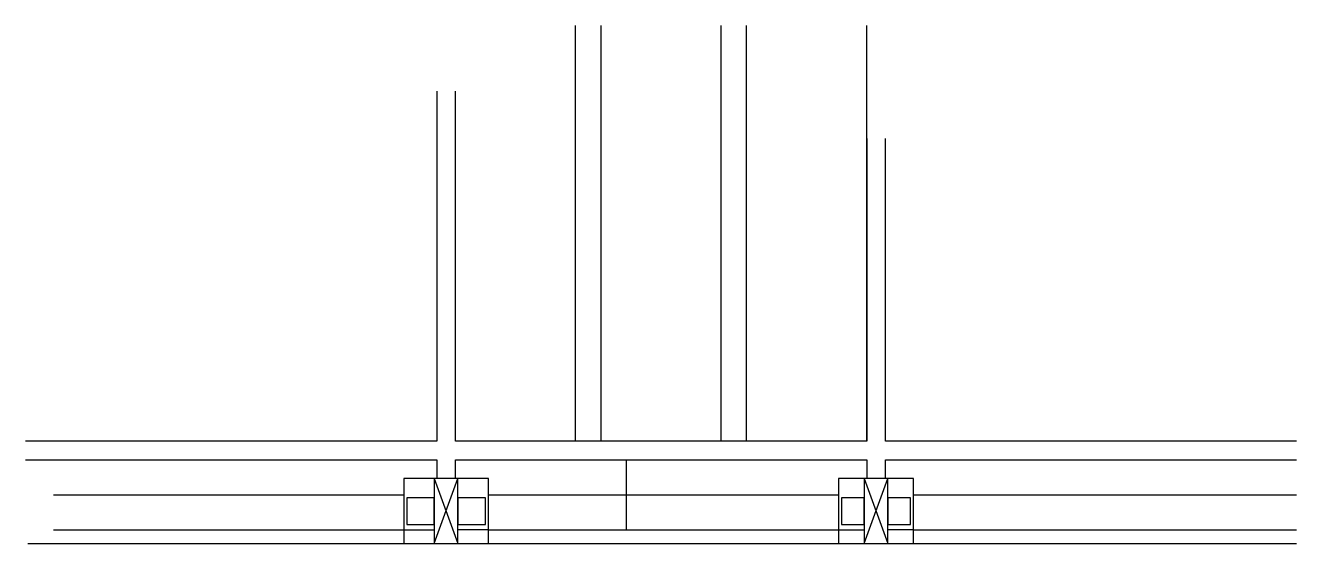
# Model space of a CAD drawing. Header units: metres. Extents: x 5138 to 6430, y 1980 to 2507.
import ezdxf

# ---------------------------------------------------------------- set-up
doc = ezdxf.new("R2010")
doc.units = ezdxf.units.M
for name, color, linetype in [('1', 7, 'Continuous'), ('3', 7, 'Continuous'), ('7', 7, 'Continuous'), ('Painéis', 7, 'Continuous')]:
    doc.layers.add(name, color=color, linetype=linetype)

msp = doc.modelspace()

# ---------------------------------------------------------------- linework, layer by layer
at = {"layer": '1', "color": 7, "lineweight": 25}
for p, q in [((5553.7, 1980.2), (5577.7, 2046.2)), ((5553.7, 2046.2), (5577.7, 1980.2)), ((5990.7, 1980.2), (6014.7, 2046.2)), ((5990.7, 2046.2), (6014.7, 1980.2))]:
    msp.add_line(p, q, dxfattribs=at)
at = {"layer": '3', "color": 7, "lineweight": 25}
for p, q in [((5166.7, 1994.2), (5522.7, 1994.2)), ((5522.7, 1994.2), (5553.7, 1994.2)), ((5608.7, 1994.2), (5577.7, 1994.2)), ((5608.7, 1994.2), (5964.7, 1994.2)), ((5964.7, 1994.2), (5990.7, 1994.2)), ((6040.7, 1994.2), (6014.7, 1994.2)), ((6040.7, 1994.2), (6430.2, 1994.2)), ((5140.7, 1980.2), (5553.7, 1980.2)), ((5577.7, 1980.2), (5993.2, 1980.2)), ((6012.2, 1980.2), (6430.2, 1980.2))]:
    msp.add_line(p, q, dxfattribs=at)
for points in [[(5556.2, 2440.2), (5556.2, 2084.2)], [(5575.2, 2084.2), (5575.2, 2440.2)], [(5993.2, 2392.2), (5993.2, 2084.2)], [(6012.2, 2084.2), (6012.2, 2392.2)], [(5556.2, 2084.2), (5138.2, 2084.2)], [(5993.2, 2084.2), (5575.2, 2084.2)], [(6430.2, 2084.2), (6012.2, 2084.2)], [(5138.2, 2065.2), (5556.2, 2065.2)], [(5556.2, 2065.2), (5556.2, 2046.2)], [(5575.2, 2065.2), (5993.2, 2065.2)], [(5575.2, 2046.2), (5575.2, 2065.2)], [(5993.2, 2065.2), (5993.2, 2046.2)], [(6012.2, 2065.2), (6430.2, 2065.2)], [(6012.2, 2046.2), (6012.2, 2065.2)], [(5522.7, 1980.2), (5608.7, 1980.2), (5608.7, 2046.2), (5522.7, 2046.2), (5522.7, 1980.2)], [(5964.7, 1980.2), (6040.7, 1980.2), (6040.7, 2046.2), (5964.7, 2046.2), (5964.7, 1980.2)]]:
    msp.add_lwpolyline(points, dxfattribs=at)
at = {"layer": '7', "color": 7, "lineweight": 25}
for points in [[(5553.7, 1980.2), (5577.7, 1980.2), (5577.7, 2046.2), (5553.7, 2046.2), (5553.7, 1980.2)], [(5990.7, 1980.2), (6014.7, 1980.2), (6014.7, 2046.2), (5990.7, 2046.2), (5990.7, 1980.2)], [(5553.7, 2026.7), (5525.7, 2026.7), (5525.7, 1999.7), (5553.7, 1999.7), (5553.7, 2026.7)], [(5605.7, 2026.7), (5577.7, 2026.7), (5577.7, 1999.7), (5605.7, 1999.7), (5605.7, 2026.7)], [(5990.7, 2026.7), (5967.7, 2026.7), (5967.7, 1999.7), (5990.7, 1999.7), (5990.7, 2026.7)], [(6037.7, 2026.7), (6014.7, 2026.7), (6014.7, 1999.7), (6037.7, 1999.7), (6037.7, 2026.7)]]:
    msp.add_lwpolyline(points, dxfattribs=at)
at = {"layer": 'Painéis', "color": 7, "lineweight": 25}
for p, q in [((5697.2, 2084.2), (5697.2, 2507.2)), ((5723.2, 2084.2), (5723.2, 2507.2)), ((5845.2, 2084.2), (5845.2, 2507.2)), ((5871.2, 2084.2), (5871.2, 2507.2)), ((5993.2, 2084.2), (5993.2, 2507.2)), ((5993.2, 2084.2), (5575.2, 2084.2)), ((6430.2, 2084.2), (6012.2, 2084.2)), ((5749.2, 1994.2), (5749.2, 2065.2)), ((5166.7, 2029.7), (5522.7, 2029.7)), ((5608.7, 2029.7), (5964.7, 2029.7)), ((6040.7, 2029.7), (6430.2, 2029.7))]:
    msp.add_line(p, q, dxfattribs=at)

doc.saveas('drawing.dxf')
